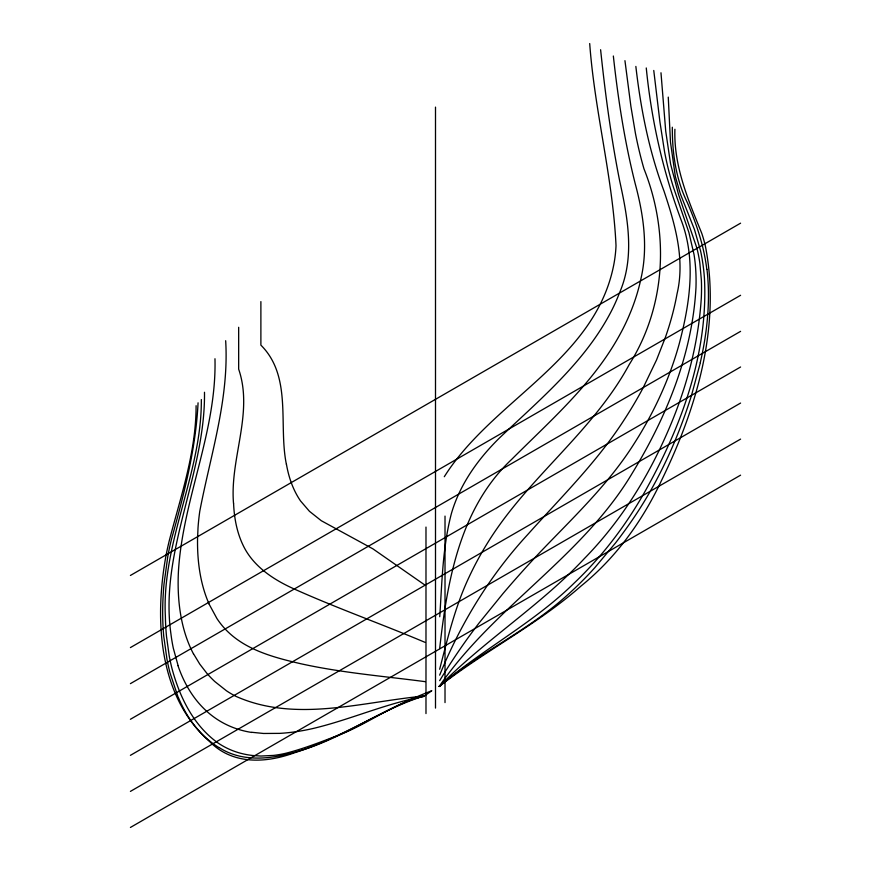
<?xml version="1.0" encoding="UTF-8"?>
<svg xmlns="http://www.w3.org/2000/svg" width="871" height="871" viewBox="0 0 871 871"><rect width="100%" height="100%" fill="white"/><g stroke="black" fill="none" stroke-linecap="round" stroke-linejoin="round"><path stroke-width="1.31" d="M196.095 405.701C196.138 451.94 180.863 496.132 169.344 540.379A228.746 132.065 -60 0 0 165.642 557.56C154.603 620.272 158.435 696.43 209.465 741.439C232.47 764.869 265.448 763.323 294.289 752.849C342.379 737.541 384.666 708.569 431.798 690.747L423.654 696.484C385.984 703.474 350.686 719.511 313.462 728.396A384.514 222.007 -60 0 1 279.722 733.371L263.532 733.469L251.85 732.293M214.974 358.743C216.792 431.472 182.986 498.702 178.479 570.592A230.227 132.925 -60 0 0 193.449 653.849M201.332 399.56C201.822 473.78 161.538 541.784 165.37 616.396A313.299 180.885 -60 0 0 166.524 636.549L169.181 655.689A287.506 165.991 -60 0 0 172.164 669.178C179.764 697.225 193.504 725.445 217.696 742.745A217.739 125.707 -60 0 0 252.71 755.495L260.821 756.039L273.472 755.418A197.815 114.21 -60 0 0 286.45 753.11C304.491 748.429 321.878 741.537 339.276 734.917C368.335 723.779 393.387 703.42 423.937 696.071L423.654 696.484M204.489 392.266C205.491 474.619 159.153 551.114 170.956 634.088A236.193 136.366 -60 0 0 173.307 648.176L178.098 665.629M198.065 402.816C195.812 449.284 183.912 494.543 171.5 539.149A221.092 127.645 -60 0 0 167.809 556.308L163.988 584.234A303.402 175.169 -60 0 0 163.704 636.004L167.014 659.532A343.087 198.087 -60 0 0 170.008 672.913L178.315 697.791M439.735 616.744C442.054 582.231 442.577 547.162 451.407 513.52C459.79 484.526 477.863 459.257 499.159 438.265C540.619 398.82 586.314 361.062 612.455 308.965A109.855 63.431 -60 0 0 619.531 292.776C635.068 257.021 627.73 217.619 619.706 181.07C611.072 137.651 605.225 93.741 600.609 49.723M439.659 648.568C447.269 581.109 459.746 508.163 511.68 459.365C550.831 420.203 593.728 383 620.424 333.593A125.304 72.347 -60 0 0 628.448 317.207L630.756 311.72A130.715 75.472 -60 0 0 640.904 278.818C648.296 247.299 643.506 214.669 635.253 183.857C624.649 141.886 618.051 99 613.347 56.005M700.382 362.608L691.476 395.456A336.217 194.113 -60 0 1 685.934 412.233C671.661 453.018 652.444 492.235 627.131 527.336A286.221 165.25 -60 0 1 615.536 542.927L594.795 567.707A256.02 147.82 -60 0 1 552.029 608.023C515.959 636.385 474.303 656.799 439.202 686.479C493.759 606.771 582.557 556.798 632.346 473.04C666.598 416.98 692.423 353.724 695.973 287.517A201.147 116.137 -60 0 0 694.024 254.495L688.896 232.47L673.359 187.015A495.24 285.928 -60 0 1 664.606 152.033L659.924 121.907L653.762 70.475M439.659 669.255C447.727 637.953 455.25 606.205 469.175 576.863A187.047 107.993 -60 0 1 487.945 542.317C528.055 477.591 592.737 431.94 629.221 364.546C666.271 305.732 669.385 232.601 643.963 168.8A630.027 363.751 -60 0 1 635.427 133.317L630.92 106.512L624.943 60.665M439.659 675.145C460.607 623.625 489.829 575.611 527.597 534.685C560.88 497.439 596.864 462.142 624.082 419.964A236.106 136.312 -60 0 0 643.234 387.628L656.56 359.908L665.313 337.567A199.078 114.939 -60 0 0 677.039 293.832C685.292 259.046 674.927 223.967 663.996 191.054C649.015 150.988 640.718 108.831 635.852 66.425M444.297 476.72C492.583 399.822 596.047 359.886 614.011 263.532A113.84 65.728 -60 0 0 616.015 245.6C612.846 177.738 594.653 111.368 589.7 43.55M674.905 129.256C673.621 165.828 688.144 199.927 701.656 233.047A228.746 132.065 -60 0 1 705.358 245.96C721.188 326.157 696.582 408.619 661.535 480.433C642.504 520.814 616.102 557.647 581.24 585.856C537.636 624.453 484.995 650.735 439.202 686.479C484.439 640.327 540.14 605.857 584.354 558.572C617.822 524.429 644.105 483.786 663.854 440.356A299.896 173.144 -60 0 0 671.203 423.502C687.698 383.719 698.531 341.345 701.286 298.296A215.224 124.259 -60 0 0 701.373 280.124L699.827 262.988A201.93 116.583 -60 0 0 696.811 247.876L678.509 194.418L670.561 163.868L665.716 131.14L660.98 72.772M439.202 686.479C482.088 649.472 533.379 623.201 573.935 583.309C604.071 554.773 629.069 521.087 648.775 484.614A335.368 193.623 -60 0 0 673.131 434.662C694.045 385.559 707.219 331.993 704.443 278.361A257.37 148.593 -60 0 0 700.534 250.739L694.514 229.65L680.316 193.754L675.352 176.552L670.463 142.06L668.264 97.117M130.41 575.459L740.59 223.172M130.41 647.578L740.59 295.291M130.41 683.637L740.59 331.35M130.41 719.272L740.59 366.996M130.41 755.331L740.59 403.055M130.41 791.391L740.59 439.104M130.41 827.45L740.59 475.163M425.266 681.666C383.85 676.223 341.813 672.815 300.833 663.746C273.331 657.344 243.728 649.646 224.119 627.86A206.155 119.022 -60 0 1 216.944 618.562L209.084 604.082M424.906 642.297C381.324 623.93 336.544 608.034 293.342 588.6C272.699 579.259 252.361 565.66 242.671 544.375A163.487 94.384 -60 0 1 233.58 503.188M219.035 747.481C242.824 763.04 272.971 759 298.688 751.085C342.902 738.543 380.115 709.451 423.937 696.071C362.325 701.765 295.759 723.006 236.052 696.386A264.163 152.512 -60 0 1 226.46 690.79L214.778 681.514A289.444 167.112 -60 0 1 206.863 673.305L199.742 664.083L193.504 653.783M425.266 585.301L372.94 548.872L321.29 520.716L309.445 511.299L300.56 500.967A173.699 100.285 -60 0 1 286.428 464.167M286.363 464.221C278.306 424.776 292.427 376.566 260.886 345.123L260.886 301.606M706.817 269.4C704.008 246.264 696.571 223.978 687.371 202.649C675.874 179.241 672.194 153.078 672.325 127.231M646.26 67.96C651.443 120.448 663.016 171.957 681.612 221.288C696.419 261.071 689.658 304.578 679.042 344.491A220.788 127.471 -60 0 1 643.832 427.694A212.001 122.397 -60 0 1 634.11 443.687C608.655 484.036 573.804 516.96 541.022 551.18A699.065 403.611 -60 0 0 503.155 593.391L478.93 623.19A367.91 212.415 -60 0 0 439.67 680.654M233.504 503.231C229.77 458.353 253.722 413.017 238.665 369.141L238.665 327.289M225.665 340.713C229.225 399.114 210.521 454.858 199.753 511.397A207.581 119.85 -60 0 0 198.011 527.989L197.554 538.79A222.214 128.298 -60 0 0 209.105 604.049M445.016 516.089L445.016 702.592M435.5 107.122L435.5 708.09M425.984 527.075L425.984 713.578M706.958 269.302A258.622 149.322 -60 0 1 700.262 362.641M218.959 747.612A270.467 156.159 -60 0 1 178.435 697.66M251.784 732.457A251.861 145.413 -60 0 1 178 665.727"/></g></svg>
